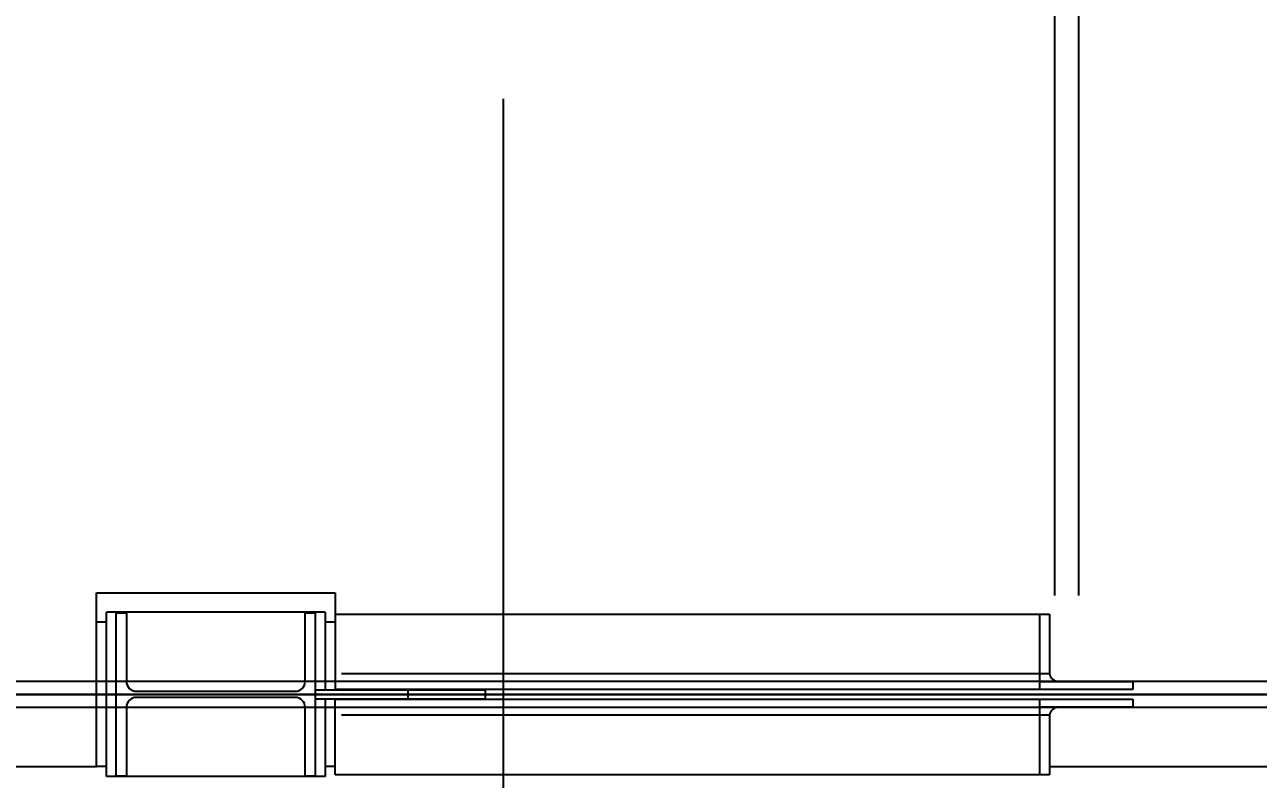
# Model space of a CAD drawing. Header units: metres. Extents: x 0 to 63075, y 0 to 44550.
# Drawn here: x 13976 to 15223, y 23667 to 24430 of the extents above; entities that cross this region are included whole.
import ezdxf

# ---------------------------------------------------------------- set-up
doc = ezdxf.new("R2010")
doc.units = ezdxf.units.M
doc.header["$LTSCALE"] = 75
doc.linetypes.add('CENTER2', pattern=[28.575, 19.05, -3.175, 3.175, -3.175])
doc.linetypes.add('CENTERX2', pattern=[101.6, 63.5, -12.7, 12.7, -12.7])
for name, color, linetype in [('SC1', 7, 'CENTER2'), ('SDM', 7, 'Continuous'), ('SL1', 8, 'Continuous')]:
    doc.layers.add(name, color=color, linetype=linetype)
doc.styles.add('ROMANS', font='ROMANS.SHX')
doc.dimstyles.new('75___1-75', dxfattribs={"dimscale": 75, "dimtxt": 2.5, "dimasz": 2, "dimexe": 1.5, "dimexo": 1, "dimgap": 0.5, "dimtad": 1, "dimdec": 0, "dimzin": 12, "dimtxsty": 'ROMANS', "dimcen": 0, "dimclrd": 256, "dimclre": 256, "dimclrt": 3, "dimazin": 3, "dimtfac": 1, "dimtdec": 0, "dimtmove": 0, "dimatfit": 0, "dimfxl": 1, "dimlwd": -1, "dimlwe": -1, "dimarcsym": 0})

# ---------------------------------------------------------------- blocks, each defined once
blk = doc.blocks.new('A$C29c634ac')
at = {"layer": 'SL1'}
for p, q in [((6757.9, 1184.5), (6757.9, 1884.5)), ((6757.9, 1184.5), (6757.9, 1884.5)), ((6782.2, 1184.5), (6782.2, 1884.5)), ((6782.2, 1184.5), (6782.2, 1884.5)), ((5789.5, 1187), (6030.5, 1187)), ((5789.5, 1011.5), (5789.5, 1187)), ((6030.5, 1187), (6030.5, 1165.7)), ((6020.5, 1167.5), (5799.5, 1167.5)), ((5799.5, 1001.5), (5799.5, 1167.5)), ((5809.5, 1167), (5819.7, 1167)), ((5809.5, 1002), (5809.5, 1167)), ((5819.7, 1167), (5819.7, 1097.6)), ((6000.3, 1167), (6010.5, 1167)), ((6000.3, 1097.6), (6000.3, 1167)), ((6010.5, 1167), (6010.5, 1002)), ((6020.5, 1167.5), (6020.5, 1089.2)), ((6030.5, 1165.7), (6742.7, 1165.7)), ((6030.5, 1165.7), (6030.5, 1089.5)), ((6742.7, 1089.5), (6742.7, 1165.7)), ((6742.7, 1165.7), (6752.5, 1165.7)), ((6752.5, 1165.7), (6752.5, 1105.5)), ((5799.5, 1157.5), (5789.5, 1157.5)), ((6030.5, 1157.5), (6020.5, 1157.5)), ((8210, 1097.5), (1010, 1097.5)), ((8210, 1097.5), (1010, 1097.5)), ((6037, 1105.5), (6752.5, 1105.5)), ((6742.7, 1097.4), (6762.5, 1097.4)), ((6762.5, 1097.4), (6836.6, 1097.4)), ((6836.6, 1097.4), (6836.6, 1089.5)), ((5829.7, 1087.6), (5990.3, 1087.6)), ((6010.5, 1089.2), (6104.2, 1089.2)), ((6030.5, 1089.5), (6030.5, 1089.2)), ((6742.7, 1089.5), (6030.5, 1089.5)), ((6104.2, 1089.2), (6104.2, 1079.7)), ((6104.2, 1089.2), (6182.3, 1089.2)), ((6182.3, 1089.2), (6182.3, 1079.7)), ((6836.6, 1089.5), (6742.7, 1089.5)), ((0, 1084.5), (12183.1, 1084.5)), ((12183.1, 1084.5), (0, 1084.5)), ((5990.3, 1081.4), (5829.7, 1081.4)), ((6104.2, 1079.7), (6010.5, 1079.7)), ((6020.5, 1079.7), (6020.5, 1001.5)), ((6030.5, 1079.7), (6030.5, 1079.5)), ((6030.5, 1079.5), (6742.7, 1079.5)), ((6030.5, 1003.3), (6030.5, 1079.5)), ((6182.3, 1079.7), (6104.2, 1079.7)), ((6742.7, 1003.3), (6742.7, 1079.5)), ((6742.7, 1079.5), (6836.6, 1079.5)), ((6836.6, 1079.5), (6836.6, 1071.5)), ((8210, 1071.4), (1010, 1071.4)), ((8210, 1071.4), (1010, 1071.4)), ((5819.7, 1071.4), (5819.7, 1002)), ((6000.3, 1002), (6000.3, 1071.4)), ((6752.5, 1063.5), (6037, 1063.5)), ((6762.5, 1071.5), (6742.7, 1071.5)), ((6752.5, 1063.5), (6752.5, 1003.3)), ((6836.6, 1071.5), (6762.5, 1071.5)), ((1158, 1011.5), (5789.5, 1011.5)), ((5799.5, 1011.5), (5789.5, 1011.5)), ((6030.5, 1011.5), (6020.5, 1011.5)), ((6752.5, 1011.5), (7367.5, 1011.5)), ((6020.5, 1001.5), (5799.5, 1001.5)), ((5819.7, 1002), (5809.5, 1002)), ((6010.5, 1002), (6000.3, 1002)), ((6742.7, 1003.3), (6030.5, 1003.3)), ((6752.5, 1003.3), (6742.7, 1003.3))]:
    blk.add_line(p, q, dxfattribs=at)
for centre, start, end in [((5829.7, 1097.6), 179.998, 270), ((5990.3, 1097.6), 270, 359.998), ((5829.7, 1071.4), 90, 179.998), ((5990.3, 1071.4), 359.998, 90)]:
    blk.add_arc(centre, 10, start, end, dxfattribs=at)
for centre, major_axis, start_param, end_param in [((6762.5, 1105.5), (-9.93, 0), 0, 1.570795), ((6762.5, 1063.5), (9.93, 0), 1.570795, 3.141592)]:
    blk.add_ellipse(centre, major_axis=major_axis, ratio=0.811713, start_param=start_param, end_param=end_param, dxfattribs=at)
blk = doc.blocks.new('*D28')
at = {"layer": 'Defpoints', "color": 0, "transparency": 16777216}
for p in [(14460, 24429.8), (16469.5, 22042.7), (16469.5, 22042.7)]:
    blk.add_point(p, dxfattribs=at)
at = {"layer": 'SDM', "transparency": 16777216}
for p, q in [((14460, 24354.8), (14460, 21930.2)), ((16469.5, 22117.7), (16469.5, 22155.2)), ((14610, 22042.7), (16319.5, 22042.7))]:
    blk.add_line(p, q, dxfattribs=at)
for points in [[(14610, 22067.7), (14610, 22017.7), (14460, 22042.7)], [(16319.5, 22067.7), (16319.5, 22017.7), (16469.5, 22042.7)]]:
    blk.add_solid(points, dxfattribs=at)
at = {"layer": 'SDM', "color": 3, "transparency": 16777216, "insert": (15464.8, 22173.9), "char_height": 187.5, "attachment_point": 5, "style": 'ROMANS'}
blk.add_mtext('2009', dxfattribs=at)

msp = doc.modelspace()

# ---------------------------------------------------------------- linework, layer by layer
at = {"layer": 'SC1', "color": 7, "linetype": 'CENTERX2', "lineweight": 9}
msp.add_line((21442.6, 23752.8), (5680.4, 23752.9), dxfattribs=at)

# ---------------------------------------------------------------- block references
at = {"layer": 'SDM'}
msp.add_blockref('A$C29c634ac', (8259.5, 22668.4), dxfattribs=at)

# ---------------------------------------------------------------- dimensions: what is measured, and where the dimension line sits
dim = msp.add_linear_dim(base=(16469.521, 22042.6895), p1=(14460.027, 24429.769), p2=(16469.521, 22042.6895), dimstyle='75___1-75', dxfattribs=at)
dim.commit()
dim.dimension.update_dxf_attribs({"geometry": '*D28', "text_midpoint": (15464.774, 22173.9395)})

doc.saveas('drawing.dxf')
